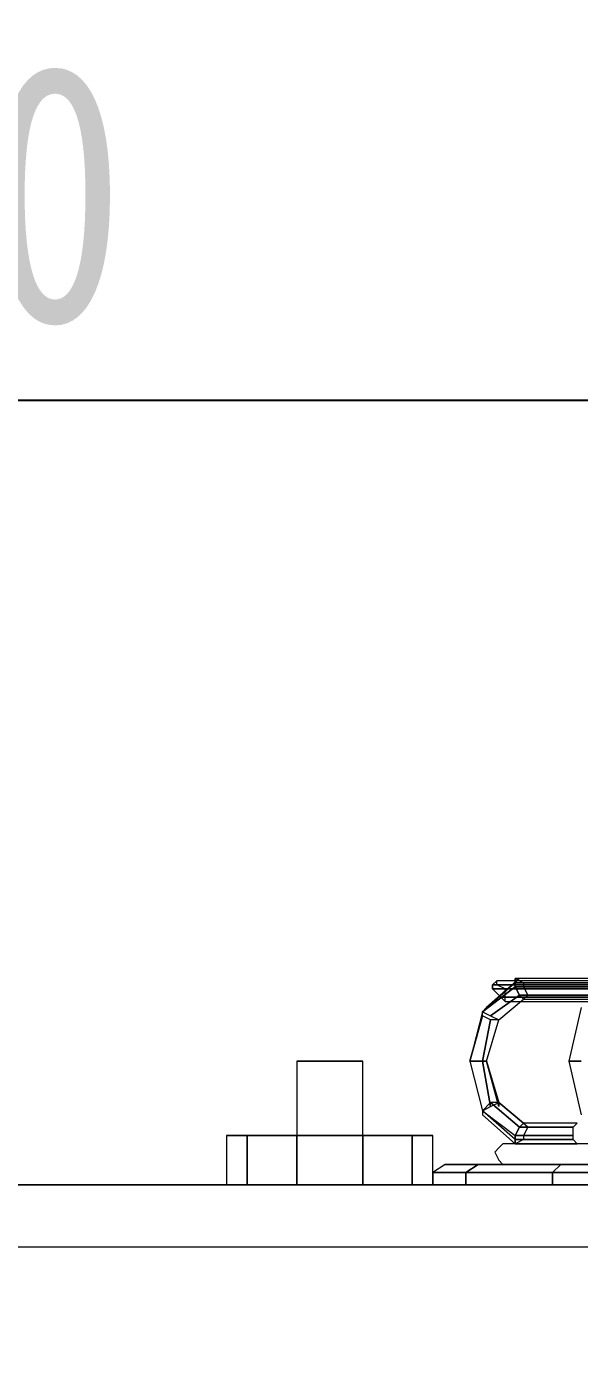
# Model space of a CAD drawing. Header units: millimetres. Extents: x -497855 to 324262, y -590254 to -173602.
# Drawn here: x -485737.8 to -485608.4, y -587116.4 to -586803 of the extents above; entities that cross this region are included whole.
import ezdxf

# ---------------------------------------------------------------- set-up
doc = ezdxf.new("R2010")
doc.units = ezdxf.units.MM
doc.header["$PDMODE"] = 3
doc.layers.add('水电图层', color=4, linetype='Continuous')
doc.styles.add('数、文', font='', dxfattribs={"width": 0.8})
doc.styles.get('数、文').set_extended_font_data('SimSun')
doc.dimstyles.new('60', dxfattribs={"dimscale": 60, "dimtxt": 1, "dimasz": 0.8, "dimexe": 1, "dimexo": 3, "dimgap": 0.3, "dimtad": 1, "dimdec": 0, "dimtxsty": '数、文', "dimblk": 'OBLIQUE', "dimcen": 0.3, "dimdle": 0.4, "dimclrd": 8, "dimclre": 8, "dimclrt": 1, "dimadec": 0, "dimazin": 0, "dimtfac": 1, "dimtdec": 0, "dimtix": 1, "dimtofl": 0, "dimtmove": 1, "dimatfit": 3, "dimldrblk": 'DOT', "dimfxl": 1, "dimfxlon": 1, "dimtolj": 1, "dimarcsym": 0})

# ---------------------------------------------------------------- blocks, each defined once
blk = doc.blocks.new('thyju')
at = {"color": 7, "lineweight": 0}
for p, q in [((-487174.32, -501169.91), (-487182.04, -501176.67)), ((-487182.04, -501176.67), (-487174.32, -501169.91)), ((-487174.32, -501170.87), (-487182.04, -501176.67)), ((-487182.04, -501176.67), (-487174.32, -501170.87)), ((-487173.35, -501168.94), (-487181.08, -501175.7)), ((-487178.66, -501169.42), (-487179.63, -501170.39)), ((-487178.66, -501169.42), (-487179.63, -501170.39)), ((-487179.63, -501171.35), (-487179.63, -501170.39)), ((-487123.62, -501170.39), (-487179.63, -501170.39)), ((-487179.63, -501170.39), (-487179.63, -501171.35)), ((-487179.63, -501170.39), (-487123.62, -501170.39)), ((-487179.63, -501170.39), (-487179.63, -501171.35)), ((-487122.66, -501169.42), (-487178.66, -501169.42)), ((-487178.66, -501170.39), (-487178.66, -501169.42)), ((-487176.73, -501171.35), (-487178.66, -501170.39)), ((-487154.04, -501168.94), (-487174.32, -501168.94)), ((-487174.32, -501168.94), (-487174.32, -501169.91)), ((-487174.32, -501169.91), (-487173.35, -501168.94)), ((-487174.32, -501169.91), (-487174.32, -501168.94)), ((-487174.32, -501168.94), (-487172.39, -501169.91)), ((-487155.01, -501169.91), (-487174.32, -501169.91)), ((-487174.32, -501169.91), (-487174.32, -501170.87)), ((-487174.32, -501169.91), (-487155.01, -501169.91)), ((-487174.32, -501170.87), (-487174.32, -501169.91)), ((-487174.32, -501170.87), (-487174.32, -501169.91)), ((-487155.97, -501170.87), (-487174.32, -501170.87)), ((-487174.32, -501170.87), (-487173.35, -501172.8)), ((-487174.32, -501170.87), (-487155.97, -501170.87)), ((-487173.35, -501172.8), (-487174.32, -501170.87)), ((-487173.35, -501172.8), (-487174.32, -501170.87)), ((-487172.39, -501169.91), (-487172.39, -501170.87)), ((-487172.39, -501170.87), (-487171.42, -501172.8)), ((-487172.39, -501170.87), (-487172.39, -501170.87)), ((-487173.35, -501172.8), (-487180.11, -501177.63)), ((-487180.11, -501177.63), (-487173.35, -501172.8)), ((-487177.7, -501173.29), (-487179.63, -501171.35)), ((-487124.59, -501171.35), (-487179.63, -501171.35)), ((-487179.63, -501171.35), (-487177.7, -501173.29)), ((-487179.63, -501171.35), (-487124.59, -501171.35)), ((-487179.63, -501171.35), (-487177.7, -501173.29)), ((-487178.18, -501178.6), (-487172.39, -501173.77)), ((-487176.73, -501174.25), (-487177.7, -501173.29)), ((-487123.62, -501173.29), (-487177.7, -501173.29)), ((-487177.7, -501173.29), (-487176.73, -501174.25)), ((-487177.7, -501173.29), (-487123.62, -501173.29)), ((-487177.7, -501173.29), (-487176.73, -501174.25)), ((-487176.73, -501173.29), (-487176.73, -501171.35)), ((-487176.73, -501171.35), (-487176.73, -501171.35)), ((-487176.73, -501174.25), (-487176.73, -501173.29)), ((-487173.35, -501172.8), (-487156.94, -501172.8)), ((-487172.39, -501173.77), (-487173.35, -501172.8)), ((-487156.94, -501172.8), (-487173.35, -501172.8)), ((-487173.35, -501172.8), (-487172.39, -501173.77)), ((-487172.39, -501173.77), (-487173.35, -501172.8)), ((-487171.42, -501172.8), (-487172.39, -501173.77)), ((-487172.39, -501173.77), (-487155.97, -501173.77)), ((-487182.04, -501176.67), (-487184.94, -501188.25)), ((-487181.08, -501175.7), (-487182.04, -501176.67)), ((-487182.04, -501176.67), (-487180.11, -501177.63)), ((-487182.04, -501176.67), (-487182.04, -501176.67)), ((-487182.04, -501177.63), (-487182.04, -501176.67)), ((-487176.73, -501174.25), (-487122.66, -501174.25)), ((-487158.87, -501175.7), (-487161.77, -501188.25)), ((-487182.04, -501177.63), (-487184.94, -501188.25)), ((-487184.94, -501188.25), (-487182.04, -501177.63)), ((-487180.11, -501178.6), (-487182.04, -501177.63)), ((-487180.11, -501178.6), (-487182.04, -501188.25)), ((-487182.04, -501188.25), (-487180.11, -501178.6)), ((-487181.08, -501188.25), (-487178.18, -501178.6)), ((-487180.11, -501177.63), (-487178.18, -501178.6)), ((-487178.18, -501178.6), (-487180.11, -501178.6)), ((-487210.05, -501188.25), (-487225.5, -501188.25)), ((-487225.5, -501188.25), (-487225.5, -501205.64)), ((-487225.5, -501188.25), (-487210.05, -501188.25)), ((-487210.05, -501188.25), (-487225.5, -501188.25)), ((-487225.5, -501188.25), (-487225.5, -501188.25)), ((-487210.05, -501205.64), (-487210.05, -501188.25)), ((-487210.05, -501188.25), (-487210.05, -501188.25)), ((-487184.94, -501188.25), (-487182.04, -501188.25)), ((-487184.94, -501188.25), (-487184.94, -501188.25)), ((-487183.98, -501188.25), (-487184.94, -501188.25)), ((-487184.94, -501188.25), (-487184.94, -501188.25)), ((-487184.94, -501188.25), (-487184.94, -501188.25)), ((-487184.94, -501188.25), (-487182.04, -501188.25)), ((-487183.98, -501188.25), (-487184.94, -501188.25)), ((-487184.94, -501188.25), (-487184.94, -501188.25)), ((-487184.94, -501188.25), (-487184.94, -501188.25)), ((-487184.94, -501188.25), (-487182.04, -501188.25)), ((-487184.94, -501188.25), (-487182.04, -501199.84)), ((-487182.04, -501188.25), (-487184.94, -501188.25)), ((-487182.04, -501188.25), (-487183.98, -501188.25)), ((-487182.04, -501188.25), (-487183.98, -501188.25)), ((-487182.04, -501188.25), (-487181.08, -501188.25)), ((-487181.08, -501188.25), (-487182.04, -501188.25)), ((-487182.04, -501188.25), (-487181.08, -501188.25)), ((-487181.08, -501188.25), (-487182.04, -501188.25)), ((-487182.04, -501188.25), (-487182.04, -501188.25)), ((-487180.11, -501198.88), (-487182.04, -501188.25)), ((-487182.04, -501188.25), (-487180.11, -501198.88)), ((-487181.08, -501188.25), (-487182.04, -501188.25)), ((-487181.08, -501188.25), (-487181.08, -501188.25)), ((-487181.08, -501188.25), (-487181.08, -501188.25)), ((-487181.08, -501188.25), (-487178.18, -501197.91)), ((-487178.18, -501198.88), (-487181.08, -501188.25)), ((-487181.08, -501188.25), (-487181.08, -501188.25)), ((-487178.18, -501197.91), (-487181.08, -501188.25)), ((-487161.77, -501188.25), (-487158.87, -501188.25)), ((-487161.77, -501188.25), (-487158.87, -501200.81)), ((-487158.87, -501188.25), (-487161.77, -501188.25)), ((-487161.77, -501188.25), (-487161.77, -501188.25)), ((-487161.77, -501188.25), (-487161.77, -501188.25)), ((-487161.77, -501188.25), (-487158.87, -501188.25)), ((-487158.87, -501188.25), (-487161.77, -501188.25)), ((-487161.77, -501188.25), (-487161.77, -501188.25)), ((-487180.11, -501197.91), (-487182.04, -501199.84)), ((-487182.04, -501199.84), (-487180.11, -501198.88)), ((-487173.35, -501203.7), (-487180.11, -501197.91)), ((-487180.11, -501197.91), (-487173.35, -501203.7)), ((-487178.18, -501197.91), (-487180.11, -501197.91)), ((-487180.11, -501198.88), (-487178.18, -501197.91)), ((-487178.18, -501197.91), (-487172.39, -501202.74)), ((-487171.42, -501203.7), (-487178.18, -501197.91)), ((-487178.18, -501197.91), (-487178.18, -501197.91)), ((-487172.39, -501202.74), (-487178.18, -501197.91)), ((-487178.18, -501197.91), (-487178.18, -501198.88)), ((-487182.04, -501199.84), (-487174.32, -501205.64)), ((-487174.32, -501206.6), (-487182.04, -501199.84)), ((-487182.04, -501199.84), (-487182.04, -501200.81)), ((-487182.04, -501200.81), (-487174.32, -501207.57)), ((-487174.32, -501205.64), (-487173.35, -501203.7)), ((-487173.35, -501203.7), (-487174.32, -501205.64)), ((-487174.32, -501205.64), (-487173.35, -501203.7)), ((-487172.39, -501202.74), (-487173.35, -501203.7)), ((-487173.35, -501203.7), (-487172.39, -501202.74)), ((-487173.35, -501203.7), (-487172.39, -501202.74)), ((-487173.35, -501203.7), (-487160.8, -501203.7)), ((-487160.8, -501203.7), (-487173.35, -501203.7)), ((-487159.83, -501202.74), (-487172.39, -501202.74)), ((-487172.39, -501202.74), (-487171.42, -501203.7)), ((-487172.39, -501202.74), (-487171.42, -501203.7)), ((-487171.42, -501203.7), (-487172.39, -501205.64)), ((-487160.8, -501203.7), (-487159.83, -501202.74)), ((-487160.8, -501205.64), (-487160.8, -501203.7)), ((-487241.91, -501205.64), (-487241.91, -501217.22)), ((-487237.09, -501205.64), (-487241.91, -501205.64)), ((-487237.09, -501205.64), (-487241.91, -501205.64)), ((-487241.91, -501205.64), (-487237.09, -501205.64)), ((-487237.09, -501217.22), (-487237.09, -501205.64)), ((-487237.09, -501205.64), (-487237.09, -501217.22)), ((-487225.5, -501205.64), (-487237.09, -501205.64)), ((-487225.5, -501205.64), (-487237.09, -501205.64)), ((-487237.09, -501205.64), (-487225.5, -501205.64)), ((-487225.5, -501205.64), (-487210.05, -501205.64)), ((-487225.5, -501217.22), (-487225.5, -501205.64)), ((-487225.5, -501205.64), (-487225.5, -501217.22)), ((-487210.05, -501205.64), (-487225.5, -501205.64)), ((-487210.05, -501205.64), (-487225.5, -501205.64)), ((-487225.5, -501205.64), (-487210.05, -501205.64)), ((-487210.05, -501217.22), (-487210.05, -501205.64)), ((-487210.05, -501205.64), (-487210.05, -501217.22)), ((-487198.46, -501205.64), (-487210.05, -501205.64)), ((-487198.46, -501205.64), (-487210.05, -501205.64)), ((-487210.05, -501205.64), (-487198.46, -501205.64)), ((-487198.46, -501217.22), (-487198.46, -501205.64)), ((-487198.46, -501205.64), (-487198.46, -501217.22)), ((-487193.63, -501205.64), (-487198.46, -501205.64)), ((-487193.63, -501205.64), (-487198.46, -501205.64)), ((-487198.46, -501205.64), (-487193.63, -501205.64)), ((-487193.63, -501217.22), (-487193.63, -501205.64)), ((-487193.63, -501205.64), (-487193.63, -501205.64)), ((-487178.18, -501208.53), (-487179.15, -501209.5)), ((-487178.18, -501208.53), (-487179.15, -501209.5)), ((-487177.22, -501207.57), (-487178.18, -501208.53)), ((-487177.22, -501207.57), (-487178.18, -501208.53)), ((-487171.42, -501207.57), (-487177.22, -501207.57)), ((-487171.42, -501207.57), (-487177.22, -501207.57)), ((-487177.22, -501207.57), (-487177.22, -501207.57)), ((-487174.32, -501205.64), (-487160.8, -501205.64)), ((-487160.8, -501205.64), (-487174.32, -501205.64)), ((-487174.32, -501205.64), (-487174.32, -501206.6)), ((-487174.32, -501206.6), (-487174.32, -501205.64)), ((-487174.32, -501207.57), (-487174.32, -501206.6)), ((-487174.32, -501206.6), (-487160.8, -501206.6)), ((-487160.8, -501206.6), (-487174.32, -501206.6)), ((-487174.32, -501206.6), (-487174.32, -501207.57)), ((-487172.39, -501206.6), (-487174.32, -501207.57)), ((-487174.32, -501207.57), (-487174.32, -501206.6)), ((-487174.32, -501207.57), (-487159.83, -501207.57)), ((-487172.39, -501205.64), (-487172.39, -501206.6)), ((-487172.39, -501205.64), (-487172.39, -501205.64)), ((-487154.04, -501207.57), (-487171.42, -501207.57)), ((-487171.42, -501207.57), (-487171.42, -501207.57)), ((-487154.04, -501207.57), (-487171.42, -501207.57)), ((-487171.42, -501207.57), (-487171.42, -501207.57)), ((-487160.8, -501206.6), (-487160.8, -501205.64)), ((-487159.83, -501207.57), (-487160.8, -501206.6)), ((-487179.15, -501209.5), (-487178.18, -501211.43)), ((-487179.15, -501209.5), (-487178.18, -501211.43)), ((-487178.18, -501211.43), (-487177.22, -501212.39)), ((-487178.18, -501211.43), (-487177.22, -501212.39)), ((-487190.74, -501212.39), (-487193.63, -501214.33)), ((-487193.63, -501214.33), (-487185.91, -501214.33)), ((-487193.63, -501214.33), (-487193.63, -501217.22)), ((-487185.91, -501214.33), (-487193.63, -501214.33)), ((-487183.01, -501212.39), (-487190.74, -501212.39)), ((-487183.01, -501212.39), (-487190.74, -501212.39)), ((-487190.74, -501212.39), (-487183.01, -501212.39)), ((-487183.01, -501212.39), (-487185.91, -501214.33)), ((-487185.91, -501214.33), (-487183.01, -501212.39)), ((-487185.91, -501214.33), (-487165.63, -501214.33)), ((-487185.91, -501214.33), (-487185.91, -501217.22)), ((-487165.63, -501214.33), (-487185.91, -501214.33)), ((-487185.91, -501217.22), (-487185.91, -501214.33)), ((-487163.7, -501212.39), (-487183.01, -501212.39)), ((-487163.7, -501212.39), (-487183.01, -501212.39)), ((-487183.01, -501212.39), (-487163.7, -501212.39)), ((-487177.22, -501212.39), (-487171.42, -501212.39)), ((-487177.22, -501212.39), (-487171.42, -501212.39)), ((-487171.42, -501212.39), (-487154.04, -501212.39)), ((-487171.42, -501212.39), (-487154.04, -501212.39)), ((-487163.7, -501212.39), (-487165.63, -501214.33)), ((-487165.63, -501214.33), (-487163.7, -501212.39)), ((-487165.63, -501214.33), (-487133.76, -501214.33)), ((-487165.63, -501214.33), (-487165.63, -501217.22)), ((-487133.76, -501214.33), (-487165.63, -501214.33)), ((-487165.63, -501217.22), (-487165.63, -501214.33)), ((-487132.8, -501212.39), (-487163.7, -501212.39)), ((-487132.8, -501212.39), (-487163.7, -501212.39)), ((-487163.7, -501212.39), (-487132.8, -501212.39)), ((-486965.37, -501217.22), (-487576.74, -501217.22)), ((-487576.74, -501217.22), (-486965.37, -501217.22)), ((-486965.37, -501217.22), (-487576.74, -501217.22)), ((-487241.91, -501217.22), (-487237.09, -501217.22)), ((-487237.09, -501217.22), (-487225.5, -501217.22)), ((-487225.5, -501217.22), (-487210.05, -501217.22)), ((-487210.05, -501217.22), (-487198.46, -501217.22)), ((-487198.46, -501217.22), (-487193.63, -501217.22)), ((-487193.63, -501217.22), (-487185.91, -501217.22)), ((-487185.91, -501217.22), (-487165.63, -501217.22)), ((-487165.63, -501217.22), (-487133.76, -501217.22)), ((-487586.4, -501231.71), (-486955.71, -501231.71))]:
    blk.add_line(p, q, dxfattribs=at)
at = {"linetype": 'Continuous', "lineweight": 0, "ltscale": 2}
blk.add_line((-487241.91, -501217.22), (-487300.2, -501217.22), dxfattribs=at)
blk = doc.blocks.new('_Oblique')
at = {"color": 0, "linetype": 'ByBlock', "lineweight": -2}
blk.add_line((-0.5, -0.5), (0.5, 0.5), dxfattribs=at)
blk = doc.blocks.new('*D463')
at = {"layer": 'Defpoints', "color": 0}
for p in [(-484505.17, -586838.45), (-484505.17, -586890.34), (-487055.15, -587116.36)]:
    blk.add_point(p, dxfattribs=at)
at = {"layer": '水电图层', "color": 8, "lineweight": -2}
for p, q in [((-487055.15, -586936.36), (-487055.15, -586830.34)), ((-487079.15, -586890.34), (-484481.17, -586890.34)), ((-484505.17, -586890.34), (-484505.17, -586950.34))]:
    blk.add_line(p, q, dxfattribs=at)
at = {"layer": '水电图层', "color": 8, "lineweight": -2, "xscale": 48, "yscale": 48, "zscale": 48, "rotation": 180}
blk.add_blockref('_Oblique', (-487055.15, -586890.34), dxfattribs=at)
at = {"layer": '水电图层', "color": 8, "lineweight": -2, "xscale": 48, "yscale": 48, "zscale": 48}
blk.add_blockref('_Oblique', (-484505.17, -586890.34), dxfattribs=at)
at = {"layer": '水电图层', "color": 1, "insert": (-485780.16, -586842.34), "char_height": 60, "attachment_point": 5, "style": '数、文'}
blk.add_mtext('\\A1;2550', dxfattribs=at)

msp = doc.modelspace()

# ---------------------------------------------------------------- block references
at = {"layer": '水电图层', "color": 255}
msp.add_blockref('thyju', (1550.91, -85856.74), dxfattribs=at)

# ---------------------------------------------------------------- dimensions: what is measured, and where the dimension line sits
dim = msp.add_linear_dim(base=(-484505.17, -586890.34), p1=(-487055.15, -587116.36), p2=(-484505.17, -586838.45), dimstyle='60', override={"dimdec": 1, "dimtdec": 1}, dxfattribs=at)
dim.commit()
dim.dimension.update_dxf_attribs({"geometry": '*D463', "text_midpoint": (-485780.16, -586842.34)})

doc.saveas('drawing.dxf')
